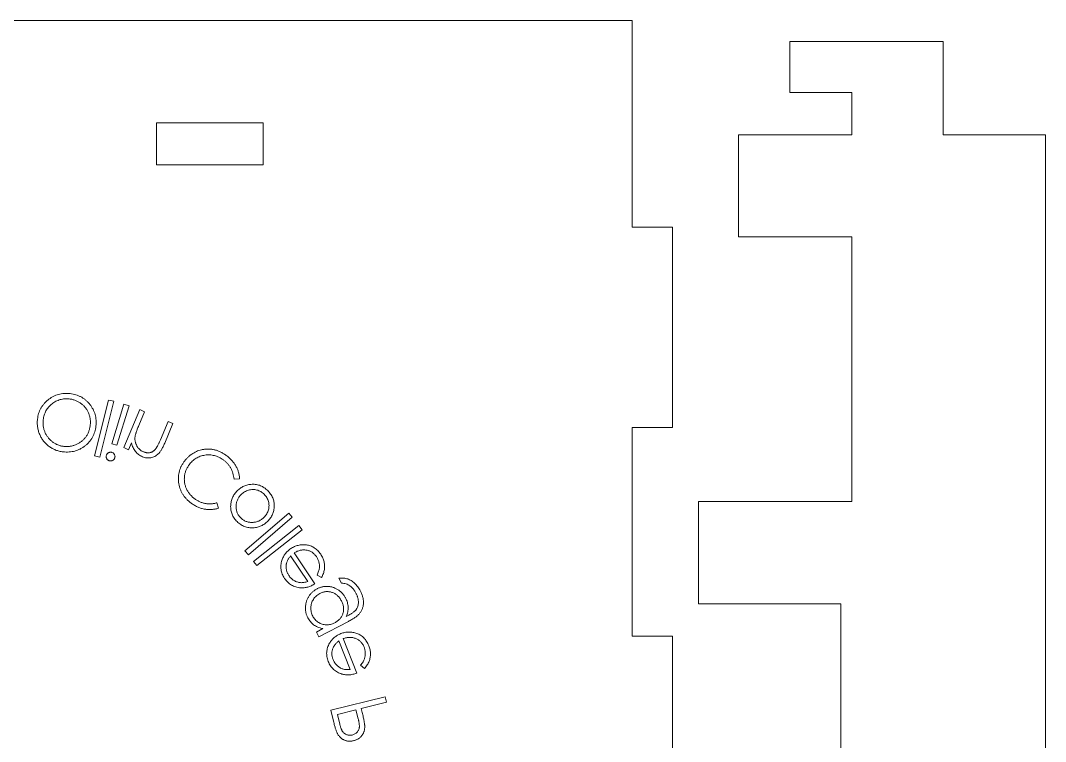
# Model space of a CAD drawing. Header units: inches. Extents: x 0 to 26.9, y 0 to 19.8.
# Drawn here: x 12.488 to 14.992, y 13.689 to 15.451 of the extents above; entities that cross this region are included whole.
import ezdxf

# ---------------------------------------------------------------- set-up
doc = ezdxf.new("R2010")
doc.units = ezdxf.units.IN
doc.header["$MEASUREMENT"] = 0

msp = doc.modelspace()

# ---------------------------------------------------------------- linework, layer by layer
at = {"color": 7, "linetype": 'Continuous', "lineweight": 15}
for p, q in [((10.9927, 15.4514), (13.9827, 15.4514)), ((13.9827, 14.9464), (13.9827, 15.4514)), ((14.3674, 15.2752), (14.3674, 15.4002)), ((14.7424, 15.4002), (14.3674, 15.4002)), ((14.7424, 15.1722), (14.7424, 15.4002)), ((14.3674, 15.2752), (14.5194, 15.2752)), ((14.5194, 15.2752), (14.5194, 15.1722)), ((13.0807, 15.2014), (12.8207, 15.2014)), ((12.8207, 15.2014), (12.8207, 15.0984)), ((13.0807, 15.0984), (13.0807, 15.2014)), ((14.2424, 15.1722), (14.2424, 14.9222)), ((14.5194, 15.1722), (14.2424, 15.1722)), ((14.9924, 15.1722), (14.7424, 15.1722)), ((14.9924, 12.2022), (14.9924, 15.1722)), ((12.8207, 15.0984), (13.0807, 15.0984)), ((14.0807, 14.9464), (13.9827, 14.9464)), ((14.0807, 14.4564), (14.0807, 14.9464)), ((14.2424, 14.9222), (14.5194, 14.9222)), ((14.5194, 14.9222), (14.5194, 14.2752)), ((13.9827, 14.4564), (14.0807, 14.4564)), ((13.9827, 13.9464), (13.9827, 14.4564)), ((12.711, 14.4168), (12.7235, 14.4129)), ((14.1444, 14.2752), (14.1444, 14.0252)), ((14.5194, 14.2752), (14.1444, 14.2752)), ((14.1444, 14.0252), (14.4924, 14.0252)), ((14.4924, 14.0252), (14.4924, 13.3492)), ((13.2888, 13.997), (13.2841, 13.9946)), ((14.0807, 13.9464), (13.9827, 13.9464)), ((14.0807, 13.4564), (14.0807, 13.9464))]:
    msp.add_line(p, q, dxfattribs=at)
at = {"color": 1, "linetype": 'Continuous', "lineweight": 15}
for p, q in [((12.7034, 14.5236), (12.6688, 14.387)), ((12.6815, 14.3838), (12.7161, 14.5204)), ((12.7161, 14.5204), (12.7034, 14.5236)), ((12.7408, 14.5135), (12.711, 14.4168)), ((12.7235, 14.4129), (12.7533, 14.5096)), ((12.7533, 14.5096), (12.7408, 14.5135)), ((12.7793, 14.5001), (12.7402, 14.4071)), ((12.7769, 14.461), (12.7913, 14.495)), ((12.7913, 14.495), (12.7793, 14.5001)), ((12.8485, 14.471), (12.8299, 14.4266)), ((12.8403, 14.4181), (12.8604, 14.466)), ((12.8604, 14.466), (12.8485, 14.471)), ((12.7402, 14.4071), (12.7522, 14.4021)), ((12.7522, 14.4021), (12.7592, 14.4187)), ((12.6688, 14.387), (12.6815, 14.3838)), ((13.0097, 14.3304), (13.0233, 14.3307)), ((12.9717, 14.2592), (12.9678, 14.2723)), ((13.1433, 14.2467), (13.0365, 14.155)), ((13.0451, 14.1451), (13.1518, 14.2368)), ((13.1518, 14.2368), (13.1433, 14.2467)), ((13.1683, 14.2169), (13.0577, 14.1289)), ((13.0658, 14.1187), (13.1764, 14.2066)), ((13.1764, 14.2066), (13.1683, 14.2169)), ((13.0365, 14.155), (13.0451, 14.1451)), ((13.0577, 14.1289), (13.0658, 14.1187)), ((13.1479, 14.1423), (13.19, 14.0801)), ((13.2074, 14.0746), (13.1566, 14.1497)), ((13.2125, 14.0953), (13.2234, 14.0895)), ((13.266, 14.0883), (13.2725, 14.0758)), ((13.2173, 13.9447), (13.2891, 13.9823)), ((13.2268, 13.9646), (13.2112, 13.9564)), ((13.2112, 13.9564), (13.2173, 13.9447)), ((13.2662, 13.9349), (13.2938, 13.8651)), ((13.3095, 13.8559), (13.2762, 13.9403)), ((13.3191, 13.8751), (13.3285, 13.867)), ((13.379, 13.7982), (13.246, 13.7651)), ((13.3205, 13.7695), (13.3823, 13.7849)), ((13.3823, 13.7849), (13.379, 13.7982)), ((13.246, 13.7651), (13.2526, 13.7386)), ((13.2623, 13.755), (13.3074, 13.7663)), ((13.2681, 13.7315), (13.2623, 13.755)), ((13.3074, 13.7663), (13.3133, 13.7438)), ((13.3228, 13.76), (13.3205, 13.7695))]:
    msp.add_line(p, q, dxfattribs=at)
for points, knots in [([(12.6092, 14.5393), (12.6067, 14.5395), (12.6019, 14.54), (12.5946, 14.5398), (12.5876, 14.5389), (12.5808, 14.5375), (12.5742, 14.5352), (12.5678, 14.5323), (12.5617, 14.5287), (12.5559, 14.5245), (12.5504, 14.5198), (12.5456, 14.5147), (12.5413, 14.5092), (12.5377, 14.5034), (12.5346, 14.4973), (12.5323, 14.4907), (12.5305, 14.4839), (12.5298, 14.4791), (12.5295, 14.4767)], [0, 0, 0, 0, 0.066102, 0.129866, 0.192529, 0.254009, 0.315165, 0.376601, 0.439404, 0.503686, 0.567914, 0.630199, 0.691145, 0.751705, 0.812033, 0.873157, 0.935789, 1, 1, 1, 1]), ([(12.5436, 14.4751), (12.5439, 14.4771), (12.5444, 14.481), (12.5459, 14.4866), (12.5478, 14.492), (12.5502, 14.497), (12.5532, 14.5017), (12.5566, 14.5062), (12.5606, 14.5104), (12.565, 14.5142), (12.5697, 14.5175), (12.5746, 14.5205), (12.5796, 14.5228), (12.5849, 14.5246), (12.5903, 14.5258), (12.5958, 14.5265), (12.6015, 14.5267), (12.6053, 14.5264), (12.6073, 14.5262)], [0, 0, 0, 0, 0.065791, 0.129323, 0.191472, 0.252873, 0.31399, 0.375576, 0.438372, 0.502733, 0.567106, 0.629438, 0.690946, 0.751402, 0.81215, 0.873286, 0.935707, 1, 1, 1, 1]), ([(12.6073, 14.5262), (12.6086, 14.526), (12.6112, 14.5257), (12.615, 14.5249), (12.6187, 14.5239), (12.6223, 14.5226), (12.6258, 14.5211), (12.6292, 14.5194), (12.6325, 14.5174), (12.6356, 14.5152), (12.6387, 14.5129), (12.6415, 14.5103), (12.6441, 14.5077), (12.6466, 14.5048), (12.6488, 14.5018), (12.6508, 14.4987), (12.6526, 14.4953), (12.6542, 14.4919), (12.6556, 14.4883), (12.6568, 14.4847), (12.6576, 14.481), (12.6583, 14.4772), (12.6587, 14.4734), (12.6588, 14.4695), (12.6587, 14.4655), (12.6585, 14.4628), (12.6584, 14.4615)], [0, 0, 0, 0, 0.042786, 0.085123, 0.126595, 0.168008, 0.209471, 0.250978, 0.292567, 0.334604, 0.376376, 0.417902, 0.458546, 0.499078, 0.539752, 0.580516, 0.621357, 0.662857, 0.704409, 0.745861, 0.787351, 0.828668, 0.870539, 0.913146, 0.956011, 1, 1, 1, 1]), ([(12.6724, 14.4599), (12.6726, 14.4624), (12.673, 14.4672), (12.6728, 14.4744), (12.672, 14.4813), (12.6704, 14.4881), (12.6682, 14.4946), (12.6653, 14.5009), (12.6617, 14.5071), (12.6575, 14.5129), (12.6527, 14.5183), (12.6476, 14.5232), (12.6421, 14.5275), (12.6362, 14.5311), (12.63, 14.5341), (12.6234, 14.5365), (12.6164, 14.5383), (12.6117, 14.539), (12.6092, 14.5393)], [0, 0, 0, 0, 0.065264, 0.128305, 0.190124, 0.251198, 0.311948, 0.373268, 0.435833, 0.500063, 0.564415, 0.626839, 0.688158, 0.74888, 0.809797, 0.871579, 0.934872, 1, 1, 1, 1]), ([(12.5295, 14.4767), (12.5293, 14.4751), (12.529, 14.4719), (12.529, 14.4671), (12.5292, 14.4623), (12.5297, 14.4576), (12.5305, 14.453), (12.5316, 14.4484), (12.5331, 14.4439), (12.5348, 14.4394), (12.5368, 14.4351), (12.5391, 14.4309), (12.5416, 14.427), (12.5443, 14.4232), (12.5473, 14.4197), (12.5505, 14.4163), (12.554, 14.4132), (12.5576, 14.4103), (12.5615, 14.4076), (12.5655, 14.4052), (12.5696, 14.4031), (12.5739, 14.4013), (12.5782, 14.3997), (12.5827, 14.3985), (12.5873, 14.3975), (12.5904, 14.3971), (12.592, 14.3969)], [0, 0, 0, 0, 0.043261, 0.085786, 0.127876, 0.169822, 0.211596, 0.253512, 0.295525, 0.338014, 0.380405, 0.422189, 0.463547, 0.504479, 0.545543, 0.586539, 0.627946, 0.669758, 0.711384, 0.752864, 0.793759, 0.834603, 0.875492, 0.916407, 0.958013, 1, 1, 1, 1]), ([(12.5941, 14.4101), (12.5928, 14.4103), (12.5904, 14.4106), (12.5867, 14.4114), (12.5831, 14.4124), (12.5796, 14.4137), (12.5762, 14.4152), (12.5729, 14.4169), (12.5696, 14.4189), (12.5665, 14.4211), (12.5634, 14.4235), (12.5606, 14.4261), (12.5579, 14.4288), (12.5555, 14.4317), (12.5533, 14.4347), (12.5513, 14.4379), (12.5494, 14.4412), (12.5478, 14.4447), (12.5464, 14.4482), (12.5453, 14.4519), (12.5444, 14.4556), (12.5437, 14.4594), (12.5433, 14.4632), (12.5431, 14.4671), (12.5432, 14.4711), (12.5435, 14.4738), (12.5436, 14.4751)], [0, 0, 0, 0, 0.041133, 0.081834, 0.122302, 0.162985, 0.203542, 0.244634, 0.286293, 0.328615, 0.371088, 0.41293, 0.454155, 0.495275, 0.536114, 0.577256, 0.618463, 0.660133, 0.702023, 0.743643, 0.785436, 0.827317, 0.869358, 0.912138, 0.955534, 1, 1, 1, 1]), ([(12.592, 14.3969), (12.5945, 14.3967), (12.5994, 14.3962), (12.6068, 14.3964), (12.6139, 14.3972), (12.6208, 14.3987), (12.6275, 14.4009), (12.6339, 14.4037), (12.6401, 14.4073), (12.6459, 14.4115), (12.6514, 14.4162), (12.6562, 14.4214), (12.6605, 14.4269), (12.6641, 14.4328), (12.6672, 14.439), (12.6696, 14.4456), (12.6714, 14.4526), (12.672, 14.4575), (12.6724, 14.4599)], [0, 0, 0, 0, 0.066621, 0.131023, 0.193647, 0.255153, 0.316302, 0.377689, 0.43986, 0.503302, 0.566872, 0.628519, 0.689382, 0.749701, 0.810299, 0.871788, 0.934982, 1, 1, 1, 1]), ([(12.6584, 14.4615), (12.6582, 14.4602), (12.6578, 14.4576), (12.657, 14.4537), (12.656, 14.45), (12.6548, 14.4463), (12.6533, 14.4429), (12.6516, 14.4395), (12.6497, 14.4362), (12.6476, 14.4331), (12.6452, 14.4302), (12.6427, 14.4274), (12.64, 14.4248), (12.6372, 14.4224), (12.6341, 14.4202), (12.6309, 14.4181), (12.6275, 14.4163), (12.624, 14.4146), (12.6204, 14.4132), (12.6167, 14.412), (12.613, 14.411), (12.6092, 14.4103), (12.6055, 14.4099), (12.6017, 14.4097), (12.5979, 14.4098), (12.5954, 14.41), (12.5941, 14.4101)], [0, 0, 0, 0, 0.043856, 0.086668, 0.128906, 0.170748, 0.212078, 0.253019, 0.294198, 0.335339, 0.376459, 0.417213, 0.457928, 0.49862, 0.539651, 0.581214, 0.623068, 0.666002, 0.708895, 0.751336, 0.792992, 0.834312, 0.875594, 0.916709, 0.958267, 1, 1, 1, 1]), ([(12.768, 14.4349), (12.7681, 14.4356), (12.7684, 14.4371), (12.7691, 14.4395), (12.7698, 14.4423), (12.7709, 14.4454), (12.7721, 14.4488), (12.7735, 14.4525), (12.7751, 14.4566), (12.7763, 14.4595), (12.7769, 14.461)], [0, 0, 0, 0, 0.076915, 0.167209, 0.27075, 0.389393, 0.520998, 0.666546, 0.825595, 1, 1, 1, 1]), ([(12.7883, 14.397), (12.7874, 14.3974), (12.7856, 14.3982), (12.7832, 14.3996), (12.7809, 14.4013), (12.7787, 14.4031), (12.7767, 14.4051), (12.7749, 14.4073), (12.7733, 14.4098), (12.7718, 14.4123), (12.7706, 14.4151), (12.7695, 14.4178), (12.7687, 14.4206), (12.7681, 14.4234), (12.7677, 14.4262), (12.7675, 14.4291), (12.7677, 14.432), (12.7679, 14.4339), (12.768, 14.4349)], [0, 0, 0, 0, 0.063142, 0.124609, 0.185901, 0.246481, 0.307423, 0.369194, 0.431768, 0.49654, 0.561727, 0.625426, 0.6877, 0.749699, 0.811594, 0.873811, 0.936357, 1, 1, 1, 1]), ([(12.8299, 14.4266), (12.8293, 14.4253), (12.8283, 14.4229), (12.8267, 14.4194), (12.8253, 14.4162), (12.824, 14.4135), (12.8227, 14.411), (12.8216, 14.4089), (12.8205, 14.4072), (12.8198, 14.4062), (12.8195, 14.4057)], [0, 0, 0, 0, 0.179231, 0.342196, 0.489356, 0.622539, 0.739607, 0.840999, 0.92763, 1, 1, 1, 1]), ([(12.7592, 14.4187), (12.7597, 14.4167), (12.7608, 14.4127), (12.7631, 14.4072), (12.7658, 14.4022), (12.7689, 14.3977), (12.7726, 14.3937), (12.7766, 14.3903), (12.7811, 14.3873), (12.7844, 14.3858), (12.786, 14.385)], [0, 0, 0, 0, 0.140639, 0.273097, 0.399953, 0.521779, 0.640843, 0.759117, 0.877744, 1, 1, 1, 1]), ([(12.786, 14.385), (12.7877, 14.3843), (12.7911, 14.3831), (12.7964, 14.3821), (12.8016, 14.3818), (12.8068, 14.3824), (12.8117, 14.3837), (12.8165, 14.3857), (12.8208, 14.3884), (12.8242, 14.3912), (12.8267, 14.3939), (12.8286, 14.3963), (12.8305, 14.399), (12.8325, 14.4021), (12.8344, 14.4056), (12.8364, 14.4094), (12.8384, 14.4136), (12.8396, 14.4166), (12.8403, 14.4181)], [0, 0, 0, 0, 0.07603, 0.149198, 0.220666, 0.292344, 0.363359, 0.433365, 0.50328, 0.57514, 0.61367, 0.655891, 0.702091, 0.753034, 0.80791, 0.867336, 0.931268, 1, 1, 1, 1]), ([(12.8195, 14.4057), (12.819, 14.4051), (12.818, 14.4037), (12.8164, 14.402), (12.8148, 14.4003), (12.813, 14.399), (12.8113, 14.3977), (12.8095, 14.3967), (12.8076, 14.3958), (12.8056, 14.3952), (12.8036, 14.3947), (12.8016, 14.3945), (12.7995, 14.3944), (12.7973, 14.3946), (12.7951, 14.3949), (12.7929, 14.3954), (12.7906, 14.3961), (12.7891, 14.3967), (12.7883, 14.397)], [0, 0, 0, 0, 0.070655, 0.138414, 0.202904, 0.265301, 0.325852, 0.384662, 0.442682, 0.499673, 0.557244, 0.614899, 0.673751, 0.734276, 0.79629, 0.861603, 0.929072, 1, 1, 1, 1]), ([(12.9303, 14.4019), (12.9282, 14.4013), (12.9239, 14.4002), (12.9178, 14.3978), (12.912, 14.3949), (12.9064, 14.3915), (12.9012, 14.3875), (12.8963, 14.383), (12.8916, 14.3779), (12.8888, 14.3743), (12.8874, 14.3724)], [0, 0, 0, 0, 0.124564, 0.247079, 0.369111, 0.490735, 0.614056, 0.738948, 0.867537, 1, 1, 1, 1]), ([(12.9906, 14.3881), (12.9894, 14.389), (12.987, 14.3906), (12.9833, 14.3929), (12.9796, 14.395), (12.9759, 14.3969), (12.9721, 14.3986), (12.9684, 14.4), (12.9647, 14.4012), (12.9609, 14.4022), (12.9571, 14.4029), (12.9533, 14.4034), (12.9495, 14.4037), (12.9457, 14.4038), (12.9418, 14.4037), (12.938, 14.4033), (12.9341, 14.4027), (12.9316, 14.4022), (12.9303, 14.4019)], [0, 0, 0, 0, 0.06969, 0.13747, 0.203809, 0.269148, 0.332727, 0.395038, 0.456529, 0.517368, 0.577513, 0.63757, 0.697158, 0.756846, 0.816692, 0.877342, 0.938248, 1, 1, 1, 1]), ([(12.6979, 14.3885), (12.6977, 14.3878), (12.6974, 14.3864), (12.6974, 14.3843), (12.6978, 14.3822), (12.6986, 14.3802), (12.6998, 14.3784), (12.7013, 14.3769), (12.703, 14.3757), (12.7043, 14.3752), (12.705, 14.375)], [0, 0, 0, 0, 0.1277978, 0.2504944, 0.3744643, 0.5035267, 0.6313244, 0.7534289, 0.874684, 1, 1, 1, 1]), ([(12.7113, 14.3956), (12.7106, 14.3957), (12.7092, 14.3961), (12.7072, 14.3961), (12.7051, 14.3957), (12.7031, 14.3948), (12.7013, 14.3936), (12.6998, 14.3922), (12.6986, 14.3905), (12.6981, 14.3891), (12.6979, 14.3885)], [0, 0, 0, 0, 0.1262243, 0.2471888, 0.3705699, 0.4993225, 0.627696, 0.7503504, 0.8737864, 1, 1, 1, 1]), ([(12.705, 14.375), (12.7057, 14.3748), (12.707, 14.3745), (12.7091, 14.3745), (12.7112, 14.3749), (12.7132, 14.3757), (12.715, 14.3769), (12.7165, 14.3784), (12.7177, 14.3801), (12.7182, 14.3815), (12.7184, 14.3821)], [0, 0, 0, 0, 0.127135, 0.249195, 0.371364, 0.499757, 0.628399, 0.751153, 0.873409, 1, 1, 1, 1]), ([(12.7184, 14.3821), (12.7186, 14.3828), (12.7189, 14.3842), (12.719, 14.3863), (12.7185, 14.3883), (12.7177, 14.3903), (12.7165, 14.3921), (12.715, 14.3936), (12.7133, 14.3948), (12.7119, 14.3953), (12.7113, 14.3956)], [0, 0, 0, 0, 0.126178, 0.247859, 0.370581, 0.497268, 0.626468, 0.750071, 0.872859, 1, 1, 1, 1]), ([(12.8999, 14.3649), (12.9011, 14.3665), (12.9036, 14.3697), (12.9077, 14.3741), (12.9121, 14.3779), (12.9168, 14.3811), (12.9218, 14.3839), (12.9271, 14.3861), (12.9327, 14.3878), (12.9385, 14.3889), (12.9443, 14.3895), (12.9502, 14.3895), (12.956, 14.3889), (12.9617, 14.3877), (12.9674, 14.386), (12.9729, 14.3836), (12.9784, 14.3806), (12.9819, 14.3782), (12.9837, 14.377)], [0, 0, 0, 0, 0.065282, 0.128041, 0.189247, 0.249423, 0.309319, 0.369583, 0.430558, 0.49318, 0.556229, 0.618025, 0.67912, 0.740549, 0.802801, 0.866237, 0.931853, 1, 1, 1, 1]), ([(12.9837, 14.377), (12.9855, 14.3756), (12.9893, 14.3727), (12.9941, 14.3678), (12.9984, 14.3626), (13.002, 14.3569), (13.0049, 14.3509), (13.0072, 14.3444), (13.0088, 14.3375), (13.0094, 14.3328), (13.0097, 14.3304)], [0, 0, 0, 0, 0.12872, 0.253063, 0.374921, 0.4956, 0.61711, 0.740653, 0.867693, 1, 1, 1, 1]), ([(13.0233, 14.3307), (13.0232, 14.3321), (13.023, 14.3348), (13.0225, 14.3389), (13.0217, 14.3429), (13.0207, 14.3469), (13.0195, 14.3508), (13.018, 14.3546), (13.0163, 14.3585), (13.0143, 14.3622), (13.0121, 14.3658), (13.0097, 14.3694), (13.0071, 14.3728), (13.0042, 14.3761), (13.0012, 14.3793), (12.9979, 14.3824), (12.9943, 14.3853), (12.9918, 14.3872), (12.9906, 14.3881)], [0, 0, 0, 0, 0.060723, 0.120658, 0.180469, 0.240302, 0.299971, 0.360109, 0.420885, 0.482592, 0.544513, 0.606925, 0.67017, 0.733808, 0.798185, 0.86421, 0.931562, 1, 1, 1, 1]), ([(12.8874, 14.3724), (12.886, 14.3703), (12.8833, 14.3663), (12.8799, 14.3599), (12.8772, 14.3534), (12.8753, 14.3468), (12.8741, 14.3399), (12.8736, 14.333), (12.8738, 14.3259), (12.8747, 14.3187), (12.8763, 14.3116), (12.8786, 14.3048), (12.8815, 14.2983), (12.8851, 14.2921), (12.8893, 14.2863), (12.8942, 14.2808), (12.8997, 14.2756), (12.9038, 14.2725), (12.9058, 14.2709)], [0, 0, 0, 0, 0.0644979, 0.1265443, 0.1874052, 0.2473752, 0.3071157, 0.3676093, 0.4288842, 0.4921555, 0.5555008, 0.61758, 0.6792321, 0.7406713, 0.8029847, 0.8665594, 0.9321924, 1, 1, 1, 1]), ([(12.9139, 14.2818), (12.9128, 14.2826), (12.9107, 14.2842), (12.9077, 14.2869), (12.9048, 14.2897), (12.9022, 14.2927), (12.8998, 14.2958), (12.8976, 14.2991), (12.8956, 14.3025), (12.8938, 14.306), (12.8922, 14.3097), (12.8909, 14.3134), (12.8898, 14.3171), (12.8891, 14.3208), (12.8886, 14.3246), (12.8883, 14.3284), (12.8883, 14.3322), (12.8885, 14.336), (12.889, 14.3398), (12.8898, 14.3436), (12.8909, 14.3473), (12.8921, 14.3509), (12.8937, 14.3545), (12.8955, 14.3581), (12.8976, 14.3615), (12.8991, 14.3637), (12.8999, 14.3649)], [0, 0, 0, 0, 0.043339, 0.086256, 0.12842, 0.170534, 0.21234, 0.254097, 0.296437, 0.338888, 0.381328, 0.423039, 0.463903, 0.504414, 0.544739, 0.585058, 0.625646, 0.666225, 0.707076, 0.74788, 0.788528, 0.82977, 0.871162, 0.913322, 0.956234, 1, 1, 1, 1]), ([(13.0173, 14.3015), (13.0161, 14.3002), (13.0137, 14.2977), (13.0107, 14.2937), (13.0081, 14.2895), (13.0059, 14.2851), (13.0041, 14.2805), (13.0028, 14.2757), (13.0019, 14.2708), (13.0017, 14.2674), (13.0016, 14.2657)], [0, 0, 0, 0, 0.129311, 0.255555, 0.379335, 0.501179, 0.623744, 0.74662, 0.871736, 1, 1, 1, 1]), ([(13.0921, 14.3021), (13.0907, 14.3034), (13.088, 14.306), (13.0835, 14.3093), (13.079, 14.312), (13.0743, 14.3142), (13.0694, 14.3159), (13.0643, 14.317), (13.0591, 14.3176), (13.0538, 14.3176), (13.0485, 14.3172), (13.0434, 14.3163), (13.0385, 14.3149), (13.0338, 14.3132), (13.0294, 14.3109), (13.0251, 14.3082), (13.021, 14.3051), (13.0185, 14.3027), (13.0173, 14.3015)], [0, 0, 0, 0, 0.068381, 0.133988, 0.197631, 0.259805, 0.321366, 0.383265, 0.445667, 0.509561, 0.573256, 0.635288, 0.696139, 0.75592, 0.815873, 0.876156, 0.937191, 1, 1, 1, 1]), ([(13.0269, 14.2923), (13.0282, 14.2936), (13.0308, 14.2961), (13.0353, 14.299), (13.04, 14.3015), (13.045, 14.3033), (13.0502, 14.3044), (13.0554, 14.3049), (13.0606, 14.3046), (13.0656, 14.3037), (13.0705, 14.302), (13.0751, 14.2998), (13.0795, 14.2969), (13.0821, 14.2945), (13.0834, 14.2933)], [0, 0, 0, 0, 0.086184, 0.170435, 0.254656, 0.33989, 0.424604, 0.506922, 0.588333, 0.66995, 0.751863, 0.83314, 0.915459, 1, 1, 1, 1]), ([(13.0924, 14.2274), (13.0936, 14.2287), (13.0959, 14.2312), (13.099, 14.2353), (13.1016, 14.2396), (13.1038, 14.2441), (13.1055, 14.2488), (13.1068, 14.2538), (13.1076, 14.2589), (13.108, 14.2642), (13.1079, 14.2695), (13.1073, 14.2747), (13.1061, 14.2797), (13.1043, 14.2846), (13.1021, 14.2892), (13.0993, 14.2937), (13.0959, 14.2981), (13.0934, 14.3008), (13.0921, 14.3021)], [0, 0, 0, 0, 0.062847, 0.124033, 0.18435, 0.244229, 0.304119, 0.364984, 0.427263, 0.491142, 0.555105, 0.617762, 0.679518, 0.741142, 0.803268, 0.866583, 0.931938, 1, 1, 1, 1]), ([(12.9678, 14.2723), (12.9666, 14.272), (12.9643, 14.2713), (12.9608, 14.2705), (12.9572, 14.27), (12.9537, 14.2697), (12.9503, 14.2695), (12.9468, 14.2697), (12.9433, 14.2699), (12.9399, 14.2705), (12.9365, 14.2712), (12.9331, 14.2721), (12.9298, 14.2732), (12.9265, 14.2745), (12.9233, 14.2761), (12.9201, 14.2778), (12.917, 14.2797), (12.915, 14.2811), (12.9139, 14.2818)], [0, 0, 0, 0, 0.064308, 0.12789, 0.190089, 0.252016, 0.313269, 0.374342, 0.435768, 0.49688, 0.558347, 0.619713, 0.68118, 0.743631, 0.806228, 0.869865, 0.934058, 1, 1, 1, 1]), ([(13.0262, 14.2353), (13.0253, 14.2363), (13.0235, 14.2382), (13.0211, 14.2413), (13.0192, 14.2446), (13.0175, 14.2481), (13.0163, 14.2517), (13.0154, 14.2555), (13.0149, 14.2594), (13.0148, 14.2635), (13.015, 14.2675), (13.0156, 14.2715), (13.0165, 14.2754), (13.0178, 14.2791), (13.0196, 14.2826), (13.0217, 14.286), (13.0241, 14.2893), (13.026, 14.2913), (13.0269, 14.2923)], [0, 0, 0, 0, 0.062971, 0.124072, 0.184614, 0.244305, 0.30439, 0.365508, 0.427782, 0.492728, 0.557807, 0.620997, 0.68326, 0.745181, 0.807157, 0.870027, 0.93401, 1, 1, 1, 1]), ([(13.0834, 14.2933), (13.0846, 14.292), (13.087, 14.2895), (13.0899, 14.2852), (13.0923, 14.2806), (13.094, 14.2757), (13.095, 14.2707), (13.0953, 14.2655), (13.095, 14.2603), (13.0939, 14.2551), (13.0922, 14.2501), (13.0898, 14.2453), (13.0868, 14.2409), (13.0844, 14.2382), (13.0832, 14.2369)], [0, 0, 0, 0, 0.084377, 0.166365, 0.247891, 0.329842, 0.41168, 0.492598, 0.575036, 0.659746, 0.745195, 0.829277, 0.91384, 1, 1, 1, 1]), ([(12.9058, 14.2709), (12.9071, 14.27), (12.9097, 14.2682), (12.9137, 14.2658), (12.9177, 14.2636), (12.9218, 14.2617), (12.9259, 14.26), (12.9301, 14.2587), (12.9343, 14.2575), (12.9385, 14.2567), (12.9427, 14.2561), (12.947, 14.2558), (12.9512, 14.2556), (12.9553, 14.2559), (12.9595, 14.2563), (12.9636, 14.257), (12.9677, 14.2579), (12.9704, 14.2587), (12.9717, 14.2592)], [0, 0, 0, 0, 0.068267, 0.135296, 0.200716, 0.265287, 0.329216, 0.392163, 0.454359, 0.516584, 0.578176, 0.639359, 0.699616, 0.759422, 0.819217, 0.879055, 0.939243, 1, 1, 1, 1]), ([(13.0016, 14.2657), (13.0015, 14.2638), (13.0015, 14.2601), (13.0021, 14.2546), (13.0032, 14.2494), (13.0049, 14.2443), (13.0071, 14.2395), (13.01, 14.2348), (13.0133, 14.2304), (13.016, 14.2277), (13.0173, 14.2263)], [0, 0, 0, 0, 0.128687, 0.253413, 0.375636, 0.496321, 0.618331, 0.741878, 0.868672, 1, 1, 1, 1]), ([(13.0173, 14.2263), (13.0187, 14.225), (13.0214, 14.2224), (13.0259, 14.2191), (13.0306, 14.2164), (13.0354, 14.2142), (13.0405, 14.2126), (13.0457, 14.2115), (13.0512, 14.211), (13.0549, 14.2111), (13.0568, 14.2111)], [0, 0, 0, 0, 0.13127, 0.257777, 0.381348, 0.503137, 0.624071, 0.746656, 0.871464, 1, 1, 1, 1]), ([(13.0832, 14.2369), (13.0821, 14.2359), (13.0802, 14.234), (13.0769, 14.2315), (13.0736, 14.2294), (13.07, 14.2277), (13.0663, 14.2263), (13.0625, 14.2252), (13.0585, 14.2246), (13.0544, 14.2243), (13.0504, 14.2244), (13.0464, 14.2249), (13.0426, 14.2257), (13.039, 14.2269), (13.0355, 14.2285), (13.0322, 14.2304), (13.0291, 14.2327), (13.0272, 14.2344), (13.0262, 14.2353)], [0, 0, 0, 0, 0.066413, 0.130284, 0.19291, 0.255165, 0.316853, 0.379388, 0.442877, 0.507954, 0.573012, 0.635516, 0.69647, 0.756488, 0.816212, 0.876293, 0.937635, 1, 1, 1, 1]), ([(13.0568, 14.2111), (13.0585, 14.2113), (13.0618, 14.2116), (13.0668, 14.2125), (13.0715, 14.2139), (13.0761, 14.2158), (13.0805, 14.218), (13.0847, 14.2207), (13.0887, 14.2238), (13.0911, 14.2262), (13.0924, 14.2274)], [0, 0, 0, 0, 0.12784, 0.252908, 0.375665, 0.498148, 0.620075, 0.744063, 0.870328, 1, 1, 1, 1]), ([(13.1484, 14.1603), (13.1471, 14.1594), (13.1446, 14.1576), (13.1411, 14.1545), (13.1379, 14.1513), (13.135, 14.1478), (13.1324, 14.144), (13.1302, 14.14), (13.1282, 14.1358), (13.1272, 14.1329), (13.1267, 14.1314)], [0, 0, 0, 0, 0.128441, 0.254042, 0.377262, 0.500654, 0.62347, 0.746643, 0.871887, 1, 1, 1, 1]), ([(13.2215, 14.1464), (13.2204, 14.1481), (13.2181, 14.1512), (13.2143, 14.1555), (13.2102, 14.1592), (13.206, 14.1624), (13.2014, 14.165), (13.1967, 14.1671), (13.1917, 14.1685), (13.1865, 14.1694), (13.1813, 14.1698), (13.1762, 14.1697), (13.1712, 14.1693), (13.1664, 14.1684), (13.1617, 14.167), (13.1571, 14.1652), (13.1526, 14.163), (13.1498, 14.1612), (13.1484, 14.1603)], [0, 0, 0, 0, 0.07208, 0.140613, 0.206224, 0.269941, 0.332237, 0.393955, 0.45594, 0.519371, 0.582315, 0.643604, 0.703687, 0.762581, 0.821434, 0.880101, 0.939298, 1, 1, 1, 1]), ([(13.1566, 14.1497), (13.1578, 14.1504), (13.1602, 14.1519), (13.1639, 14.1537), (13.1677, 14.1552), (13.1714, 14.1562), (13.1753, 14.1569), (13.1791, 14.1572), (13.1829, 14.1571), (13.1867, 14.1566), (13.1905, 14.1558), (13.194, 14.1546), (13.1974, 14.1531), (13.2006, 14.1513), (13.2035, 14.1492), (13.2063, 14.1466), (13.2088, 14.1438), (13.2103, 14.1418), (13.2111, 14.1407)], [0, 0, 0, 0, 0.0699729, 0.1371977, 0.2018636, 0.2657459, 0.3279008, 0.3898034, 0.4514591, 0.514478, 0.5771473, 0.6377262, 0.6968976, 0.7561299, 0.8153419, 0.8751625, 0.9364658, 1, 1, 1, 1]), ([(13.1267, 14.1314), (13.1261, 14.1295), (13.125, 14.1258), (13.1242, 14.1201), (13.124, 14.1145), (13.1245, 14.1089), (13.1257, 14.1034), (13.1275, 14.098), (13.13, 14.0927), (13.1322, 14.0893), (13.1332, 14.0876)], [0, 0, 0, 0, 0.128907, 0.253497, 0.374931, 0.495562, 0.616358, 0.7399, 0.866997, 1, 1, 1, 1]), ([(13.1373, 14.1209), (13.1374, 14.1217), (13.1377, 14.1235), (13.1385, 14.1261), (13.1394, 14.1288), (13.1406, 14.1315), (13.1421, 14.1342), (13.1438, 14.1369), (13.1457, 14.1396), (13.1472, 14.1414), (13.1479, 14.1423)], [0, 0, 0, 0, 0.109085, 0.221257, 0.337368, 0.458074, 0.584066, 0.717039, 0.854987, 1, 1, 1, 1]), ([(13.2111, 14.1407), (13.2118, 14.1396), (13.2131, 14.1375), (13.2148, 14.134), (13.2162, 14.1305), (13.2173, 14.1268), (13.2181, 14.1231), (13.2185, 14.1195), (13.2186, 14.116), (13.2183, 14.1124), (13.2176, 14.1087), (13.2164, 14.1047), (13.2147, 14.1001), (13.2133, 14.097), (13.2125, 14.0953)], [0, 0, 0, 0, 0.079944, 0.15922, 0.239198, 0.319735, 0.399244, 0.474877, 0.548267, 0.619597, 0.696065, 0.784165, 0.885722, 1, 1, 1, 1]), ([(13.2234, 14.0895), (13.2243, 14.0912), (13.2261, 14.0945), (13.2281, 14.0995), (13.2296, 14.1045), (13.2307, 14.1093), (13.2311, 14.114), (13.2312, 14.1187), (13.2308, 14.1234), (13.2299, 14.1281), (13.2286, 14.1327), (13.2268, 14.1373), (13.2244, 14.142), (13.2225, 14.1449), (13.2215, 14.1464)], [0, 0, 0, 0, 0.095505, 0.185624, 0.27053, 0.351379, 0.429861, 0.507764, 0.585095, 0.663018, 0.742258, 0.824441, 0.910335, 1, 1, 1, 1]), ([(13.1437, 14.0944), (13.143, 14.0954), (13.1417, 14.0975), (13.1401, 14.1006), (13.1388, 14.1039), (13.1379, 14.1072), (13.1372, 14.1105), (13.1369, 14.1139), (13.1369, 14.1174), (13.1371, 14.1197), (13.1373, 14.1209)], [0, 0, 0, 0, 0.130493, 0.258377, 0.382526, 0.504713, 0.627381, 0.749772, 0.873874, 1, 1, 1, 1]), ([(13.1332, 14.0876), (13.1345, 14.0859), (13.1369, 14.0826), (13.141, 14.0781), (13.1454, 14.0743), (13.1502, 14.0711), (13.1553, 14.0685), (13.1608, 14.0665), (13.1665, 14.0651), (13.1705, 14.0647), (13.1725, 14.0645)], [0, 0, 0, 0, 0.133296, 0.26041, 0.38386, 0.504939, 0.625068, 0.746487, 0.870927, 1, 1, 1, 1]), ([(13.19, 14.0801), (13.1884, 14.0796), (13.1853, 14.0785), (13.1807, 14.0775), (13.1763, 14.077), (13.1721, 14.077), (13.1681, 14.0776), (13.1641, 14.0787), (13.1602, 14.0802), (13.1564, 14.0823), (13.1527, 14.0847), (13.1493, 14.0876), (13.1463, 14.0908), (13.1445, 14.0932), (13.1437, 14.0944)], [0, 0, 0, 0, 0.097116, 0.187195, 0.27039, 0.348502, 0.423968, 0.501483, 0.581103, 0.664344, 0.74849, 0.831976, 0.915646, 1, 1, 1, 1]), ([(13.3185, 14.0566), (13.3174, 14.0584), (13.3154, 14.0621), (13.312, 14.0671), (13.3083, 14.0717), (13.3044, 14.0757), (13.3003, 14.0791), (13.2962, 14.0821), (13.292, 14.0844), (13.2876, 14.0862), (13.283, 14.0875), (13.2778, 14.0882), (13.2721, 14.0885), (13.2681, 14.0884), (13.266, 14.0883)], [0, 0, 0, 0, 0.097336, 0.189803, 0.278779, 0.364462, 0.446087, 0.52269, 0.595854, 0.665701, 0.737586, 0.816832, 0.904102, 1, 1, 1, 1]), ([(13.2725, 14.0758), (13.2744, 14.0756), (13.2781, 14.0754), (13.2834, 14.0741), (13.2883, 14.0722), (13.292, 14.07), (13.2948, 14.0679), (13.2969, 14.0661), (13.2988, 14.0642), (13.3008, 14.0621), (13.3026, 14.0597), (13.3043, 14.0572), (13.306, 14.0545), (13.307, 14.0526), (13.3076, 14.0516)], [0, 0, 0, 0, 0.12594, 0.245646, 0.361985, 0.476874, 0.535393, 0.595431, 0.656669, 0.720585, 0.786403, 0.854788, 0.925931, 1, 1, 1, 1]), ([(13.1725, 14.0645), (13.174, 14.0644), (13.1769, 14.0643), (13.1813, 14.0645), (13.1857, 14.0652), (13.1901, 14.0663), (13.1944, 14.0678), (13.1988, 14.0696), (13.2031, 14.0719), (13.2059, 14.0737), (13.2074, 14.0746)], [0, 0, 0, 0, 0.118687, 0.23769, 0.357265, 0.478361, 0.602373, 0.730246, 0.862201, 1, 1, 1, 1]), ([(13.2125, 14.0619), (13.2115, 14.0613), (13.2095, 14.0602), (13.2066, 14.0583), (13.2038, 14.0563), (13.2012, 14.054), (13.1988, 14.0516), (13.1965, 14.0491), (13.1944, 14.0464), (13.1924, 14.0435), (13.1906, 14.0405), (13.1891, 14.0374), (13.1878, 14.0342), (13.1866, 14.031), (13.1857, 14.0277), (13.185, 14.0243), (13.1846, 14.0208), (13.1843, 14.0173), (13.1843, 14.0138), (13.1845, 14.0103), (13.1849, 14.0069), (13.1855, 14.0036), (13.1863, 14.0003), (13.1874, 13.9971), (13.1887, 13.994), (13.1897, 13.9919), (13.1902, 13.9909)], [0, 0, 0, 0, 0.042307, 0.08414, 0.125786, 0.166888, 0.208056, 0.249472, 0.291318, 0.333434, 0.375656, 0.417537, 0.458834, 0.500432, 0.541982, 0.583457, 0.625911, 0.668617, 0.711447, 0.753368, 0.79481, 0.835937, 0.876907, 0.917752, 0.958542, 1, 1, 1, 1]), ([(13.2021, 13.9952), (13.2014, 13.9969), (13.1998, 14.0002), (13.1982, 14.0053), (13.1974, 14.0106), (13.1972, 14.016), (13.1977, 14.0214), (13.199, 14.0266), (13.2009, 14.0315), (13.2035, 14.0362), (13.2066, 14.0406), (13.2103, 14.0444), (13.2145, 14.0478), (13.2176, 14.0496), (13.2192, 14.0505)], [0, 0, 0, 0, 0.085268, 0.168345, 0.25117, 0.335165, 0.418707, 0.501157, 0.582833, 0.666497, 0.750176, 0.833116, 0.9155, 1, 1, 1, 1]), ([(13.2824, 14.0396), (13.2819, 14.0406), (13.2808, 14.0426), (13.2789, 14.0455), (13.2768, 14.0483), (13.2746, 14.0508), (13.2722, 14.0533), (13.2697, 14.0556), (13.2669, 14.0577), (13.264, 14.0597), (13.261, 14.0615), (13.258, 14.0631), (13.2549, 14.0645), (13.2517, 14.0656), (13.2485, 14.0666), (13.2452, 14.0673), (13.2419, 14.0677), (13.2386, 14.068), (13.2352, 14.068), (13.2319, 14.0678), (13.2286, 14.0673), (13.2253, 14.0667), (13.222, 14.0658), (13.2188, 14.0647), (13.2156, 14.0634), (13.2136, 14.0624), (13.2125, 14.0619)], [0, 0, 0, 0, 0.0424776, 0.0847815, 0.1264664, 0.1683577, 0.2099878, 0.2519118, 0.2945653, 0.337491, 0.3805019, 0.4224259, 0.464056, 0.5049663, 0.5460105, 0.586753, 0.6277177, 0.6689327, 0.7099978, 0.7509081, 0.7918338, 0.8327092, 0.8737353, 0.9150389, 0.9573211, 1, 1, 1, 1]), ([(13.2192, 14.0505), (13.2204, 14.0511), (13.2228, 14.0523), (13.2266, 14.0536), (13.2303, 14.0546), (13.234, 14.0551), (13.2378, 14.0553), (13.2415, 14.0551), (13.2452, 14.0545), (13.2489, 14.0534), (13.2525, 14.0521), (13.256, 14.0503), (13.2592, 14.0482), (13.2622, 14.0458), (13.265, 14.043), (13.2676, 14.0399), (13.27, 14.0365), (13.2714, 14.034), (13.2721, 14.0327)], [0, 0, 0, 0, 0.06524, 0.128537, 0.189847, 0.249783, 0.309266, 0.368672, 0.428677, 0.490357, 0.552214, 0.613682, 0.6746, 0.736062, 0.798814, 0.863251, 0.93013, 1, 1, 1, 1]), ([(13.3076, 14.0516), (13.308, 14.0506), (13.309, 14.0487), (13.3103, 14.0458), (13.3113, 14.043), (13.3122, 14.0402), (13.3128, 14.0374), (13.3133, 14.0346), (13.3136, 14.0319), (13.3136, 14.0285), (13.3134, 14.0244), (13.3124, 14.0197), (13.3108, 14.0155), (13.309, 14.0123), (13.3071, 14.01), (13.3054, 14.0082), (13.3034, 14.0064), (13.3011, 14.0045), (13.2985, 14.0027), (13.2955, 14.0008), (13.2923, 13.9989), (13.2899, 13.9977), (13.2888, 13.997)], [0, 0, 0, 0, 0.049267, 0.096456, 0.141908, 0.186105, 0.228574, 0.270121, 0.310912, 0.350304, 0.4258, 0.495881, 0.562409, 0.626729, 0.660305, 0.697108, 0.737452, 0.781955, 0.829992, 0.882472, 0.939311, 1, 1, 1, 1]), ([(13.3151, 14.0001), (13.3159, 14.0011), (13.3175, 14.0029), (13.3195, 14.0059), (13.3213, 14.0089), (13.3228, 14.0121), (13.324, 14.0154), (13.325, 14.0188), (13.3256, 14.0223), (13.326, 14.026), (13.326, 14.0297), (13.3258, 14.0335), (13.3253, 14.0372), (13.3245, 14.0411), (13.3234, 14.0449), (13.322, 14.0488), (13.3204, 14.0527), (13.3191, 14.0553), (13.3185, 14.0566)], [0, 0, 0, 0, 0.0609801, 0.1203453, 0.1789735, 0.2368537, 0.2948903, 0.3529467, 0.4122047, 0.4725264, 0.5340783, 0.5961967, 0.6592281, 0.7235044, 0.7893385, 0.8573919, 0.9274385, 1, 1, 1, 1]), ([(13.2721, 14.0327), (13.2727, 14.0314), (13.274, 14.0288), (13.2755, 14.0249), (13.2766, 14.021), (13.2773, 14.0171), (13.2776, 14.0132), (13.2774, 14.0094), (13.2769, 14.0057), (13.276, 14.002), (13.2747, 13.9984), (13.273, 13.995), (13.2711, 13.9918), (13.2687, 13.9888), (13.266, 13.986), (13.2629, 13.9835), (13.2595, 13.9811), (13.2571, 13.9797), (13.2558, 13.979)], [0, 0, 0, 0, 0.069481, 0.136386, 0.200333, 0.262437, 0.323035, 0.382789, 0.442976, 0.503272, 0.563787, 0.623054, 0.682558, 0.742549, 0.80368, 0.866531, 0.931788, 1, 1, 1, 1]), ([(13.2841, 13.9946), (13.2849, 13.9964), (13.2863, 14), (13.2878, 14.0057), (13.2885, 14.0114), (13.2886, 14.0172), (13.288, 14.023), (13.2868, 14.0287), (13.285, 14.0343), (13.2833, 14.0378), (13.2824, 14.0396)], [0, 0, 0, 0, 0.126307, 0.250222, 0.373705, 0.498754, 0.624, 0.748049, 0.873295, 1, 1, 1, 1]), ([(13.2891, 13.9823), (13.2906, 13.9831), (13.2935, 13.9847), (13.2977, 13.9871), (13.3015, 13.9894), (13.305, 13.9916), (13.308, 13.9938), (13.3107, 13.996), (13.3131, 13.998), (13.3144, 13.9995), (13.3151, 14.0001)], [0, 0, 0, 0, 0.163253, 0.314839, 0.456018, 0.586574, 0.704779, 0.813093, 0.911771, 1, 1, 1, 1]), ([(13.1902, 13.9909), (13.1911, 13.9893), (13.1929, 13.986), (13.1963, 13.9817), (13.2, 13.9777), (13.2042, 13.9741), (13.209, 13.971), (13.2143, 13.9684), (13.2203, 13.9662), (13.2246, 13.9651), (13.2268, 13.9646)], [0, 0, 0, 0, 0.12031, 0.237853, 0.35387, 0.470181, 0.590193, 0.717475, 0.853638, 1, 1, 1, 1]), ([(13.2558, 13.979), (13.2541, 13.9782), (13.2508, 13.9766), (13.2457, 13.975), (13.2405, 13.9741), (13.2353, 13.9739), (13.2302, 13.9744), (13.2252, 13.9755), (13.2205, 13.9774), (13.2159, 13.9799), (13.2117, 13.9831), (13.208, 13.9867), (13.2047, 13.9907), (13.203, 13.9937), (13.2021, 13.9952)], [0, 0, 0, 0, 0.089406, 0.175243, 0.258826, 0.341304, 0.422654, 0.503246, 0.584338, 0.667677, 0.751518, 0.833743, 0.916079, 1, 1, 1, 1]), ([(13.2706, 13.9524), (13.2691, 13.9518), (13.2663, 13.9506), (13.2622, 13.9484), (13.2583, 13.9459), (13.2548, 13.9431), (13.2514, 13.94), (13.2484, 13.9366), (13.2456, 13.9329), (13.2439, 13.9302), (13.2431, 13.9289)], [0, 0, 0, 0, 0.12858, 0.25388, 0.377836, 0.501071, 0.623859, 0.747093, 0.872524, 1, 1, 1, 1]), ([(13.3389, 13.923), (13.3381, 13.9248), (13.3366, 13.9284), (13.3338, 13.9334), (13.3307, 13.9379), (13.3272, 13.942), (13.3234, 13.9455), (13.3191, 13.9485), (13.3146, 13.951), (13.3097, 13.953), (13.3048, 13.9545), (13.2998, 13.9556), (13.2948, 13.9562), (13.2899, 13.9564), (13.285, 13.9561), (13.2801, 13.9553), (13.2753, 13.9541), (13.2722, 13.953), (13.2706, 13.9524)], [0, 0, 0, 0, 0.0719665, 0.1406751, 0.2066815, 0.2700833, 0.332315, 0.3942488, 0.4563513, 0.5194399, 0.582311, 0.6435939, 0.7033963, 0.7625065, 0.8211616, 0.8798646, 0.939407, 1, 1, 1, 1]), ([(13.2431, 13.9289), (13.2422, 13.9272), (13.2403, 13.9238), (13.2382, 13.9184), (13.2368, 13.9129), (13.2361, 13.9074), (13.236, 13.9018), (13.2366, 13.8961), (13.2379, 13.8904), (13.2393, 13.8866), (13.24, 13.8847)], [0, 0, 0, 0, 0.129331, 0.253403, 0.374844, 0.495547, 0.616589, 0.739682, 0.866969, 1, 1, 1, 1]), ([(13.2512, 13.9163), (13.2515, 13.9171), (13.2522, 13.9188), (13.2534, 13.9212), (13.255, 13.9236), (13.2567, 13.9259), (13.2587, 13.9282), (13.261, 13.9305), (13.2635, 13.9328), (13.2653, 13.9342), (13.2662, 13.9349)], [0, 0, 0, 0, 0.108493, 0.220787, 0.33698, 0.458207, 0.584124, 0.716248, 0.855119, 1, 1, 1, 1]), ([(13.2762, 13.9403), (13.2776, 13.9407), (13.2802, 13.9417), (13.2843, 13.9426), (13.2883, 13.9432), (13.2922, 13.9434), (13.296, 13.9433), (13.2998, 13.9427), (13.3036, 13.9418), (13.3072, 13.9405), (13.3107, 13.9389), (13.3139, 13.937), (13.3168, 13.9348), (13.3195, 13.9323), (13.3219, 13.9295), (13.3241, 13.9265), (13.326, 13.9232), (13.327, 13.9208), (13.3275, 13.9196)], [0, 0, 0, 0, 0.0701345, 0.1371326, 0.2024832, 0.2660804, 0.3281581, 0.3899929, 0.452106, 0.5150039, 0.5772993, 0.6379615, 0.6971712, 0.7564621, 0.8151631, 0.8752755, 0.9365449, 1, 1, 1, 1]), ([(13.2516, 13.8891), (13.2512, 13.8903), (13.2504, 13.8925), (13.2495, 13.896), (13.249, 13.8994), (13.2488, 13.9028), (13.2488, 13.9062), (13.2493, 13.9096), (13.25, 13.913), (13.2508, 13.9152), (13.2512, 13.9163)], [0, 0, 0, 0, 0.130945, 0.257843, 0.382112, 0.505353, 0.626617, 0.749094, 0.873102, 1, 1, 1, 1]), ([(13.3275, 13.9196), (13.3279, 13.9184), (13.3288, 13.9161), (13.3297, 13.9123), (13.3303, 13.9086), (13.3305, 13.9048), (13.3305, 13.901), (13.3301, 13.8974), (13.3294, 13.8939), (13.3284, 13.8905), (13.3269, 13.887), (13.3249, 13.8833), (13.3222, 13.8793), (13.3202, 13.8765), (13.3191, 13.8751)], [0, 0, 0, 0, 0.08014, 0.159494, 0.239248, 0.319685, 0.398907, 0.47506, 0.548626, 0.620028, 0.696533, 0.784722, 0.885969, 1, 1, 1, 1]), ([(13.3285, 13.867), (13.3297, 13.8685), (13.3321, 13.8713), (13.3352, 13.8758), (13.3378, 13.8802), (13.3398, 13.8848), (13.3413, 13.8893), (13.3424, 13.8939), (13.343, 13.8985), (13.3432, 13.9032), (13.3429, 13.908), (13.3421, 13.9129), (13.3408, 13.918), (13.3395, 13.9213), (13.3389, 13.923)], [0, 0, 0, 0, 0.095144, 0.185149, 0.270466, 0.351523, 0.430211, 0.507815, 0.584921, 0.662961, 0.742354, 0.82453, 0.90998, 1, 1, 1, 1]), ([(13.24, 13.8847), (13.2408, 13.8828), (13.2424, 13.879), (13.2455, 13.8738), (13.249, 13.8691), (13.253, 13.8649), (13.2574, 13.8612), (13.2623, 13.8581), (13.2676, 13.8555), (13.2714, 13.8543), (13.2733, 13.8536)], [0, 0, 0, 0, 0.133114, 0.260587, 0.383923, 0.504781, 0.625424, 0.746636, 0.871002, 1, 1, 1, 1]), ([(13.2938, 13.8651), (13.2921, 13.8649), (13.2888, 13.8645), (13.2841, 13.8645), (13.2797, 13.865), (13.2756, 13.8659), (13.2718, 13.8674), (13.2682, 13.8693), (13.2647, 13.8717), (13.2614, 13.8745), (13.2583, 13.8777), (13.2557, 13.8813), (13.2534, 13.885), (13.2522, 13.8877), (13.2516, 13.8891)], [0, 0, 0, 0, 0.097388, 0.187405, 0.270934, 0.348617, 0.424475, 0.501462, 0.581357, 0.664609, 0.748897, 0.832091, 0.915568, 1, 1, 1, 1]), ([(13.2733, 13.8536), (13.2747, 13.8532), (13.2776, 13.8525), (13.2819, 13.8518), (13.2863, 13.8515), (13.2908, 13.8516), (13.2954, 13.8521), (13.3, 13.8529), (13.3048, 13.8542), (13.3079, 13.8553), (13.3095, 13.8559)], [0, 0, 0, 0, 0.119091, 0.237433, 0.357546, 0.478855, 0.602717, 0.730527, 0.862694, 1, 1, 1, 1]), ([(13.3291, 13.7257), (13.329, 13.7266), (13.329, 13.7285), (13.3286, 13.7316), (13.3281, 13.7352), (13.3275, 13.7392), (13.3266, 13.7437), (13.3255, 13.7487), (13.3243, 13.7542), (13.3233, 13.758), (13.3228, 13.76)], [0, 0, 0, 0, 0.074915, 0.164237, 0.268162, 0.385307, 0.51778, 0.663603, 0.824332, 1, 1, 1, 1]), ([(13.2526, 13.7386), (13.2531, 13.7368), (13.254, 13.7333), (13.2553, 13.7283), (13.2566, 13.7238), (13.2578, 13.7198), (13.259, 13.7163), (13.2601, 13.7132), (13.2611, 13.7106), (13.2619, 13.7091), (13.2623, 13.7084)], [0, 0, 0, 0, 0.177379, 0.339209, 0.486364, 0.618725, 0.73566, 0.8381, 0.926161, 1, 1, 1, 1]), ([(13.2987, 13.7046), (13.2976, 13.7044), (13.2954, 13.7039), (13.2921, 13.7038), (13.2888, 13.7042), (13.2855, 13.7051), (13.2825, 13.7064), (13.2797, 13.7081), (13.2773, 13.7102), (13.2755, 13.7123), (13.2743, 13.7143), (13.2733, 13.716), (13.2724, 13.7179), (13.2715, 13.7202), (13.2706, 13.7226), (13.2698, 13.7254), (13.2689, 13.7283), (13.2684, 13.7304), (13.2681, 13.7315)], [0, 0, 0, 0, 0.072817, 0.14369, 0.21496, 0.287209, 0.358856, 0.427754, 0.496735, 0.566119, 0.603673, 0.645228, 0.692167, 0.743419, 0.80024, 0.861602, 0.928169, 1, 1, 1, 1]), ([(13.3133, 13.7438), (13.3136, 13.7427), (13.3141, 13.7406), (13.3147, 13.7375), (13.3153, 13.7346), (13.3156, 13.7319), (13.3159, 13.7295), (13.316, 13.7272), (13.316, 13.7251), (13.3158, 13.7227), (13.3152, 13.7199), (13.3141, 13.7167), (13.3124, 13.7138), (13.3103, 13.7113), (13.3079, 13.7089), (13.3051, 13.7071), (13.302, 13.7055), (13.2998, 13.7049), (13.2987, 13.7046)], [0, 0, 0, 0, 0.071531, 0.137621, 0.199271, 0.255793, 0.307983, 0.355078, 0.39828, 0.436779, 0.508309, 0.577902, 0.646874, 0.717041, 0.787341, 0.857276, 0.927271, 1, 1, 1, 1]), ([(13.3022, 13.6909), (13.3032, 13.6911), (13.3053, 13.6917), (13.3084, 13.6928), (13.3112, 13.6941), (13.3138, 13.6956), (13.3162, 13.6972), (13.3185, 13.6991), (13.3205, 13.7011), (13.3223, 13.7033), (13.3239, 13.7057), (13.3253, 13.7082), (13.3265, 13.7108), (13.3275, 13.7135), (13.3282, 13.7164), (13.3287, 13.7194), (13.329, 13.7225), (13.329, 13.7246), (13.3291, 13.7257)], [0, 0, 0, 0, 0.069877, 0.136633, 0.201194, 0.263978, 0.324879, 0.384942, 0.444656, 0.504215, 0.563706, 0.623576, 0.682998, 0.743259, 0.804828, 0.868035, 0.933021, 1, 1, 1, 1]), ([(13.2623, 13.7084), (13.2628, 13.7075), (13.2637, 13.7058), (13.2653, 13.7034), (13.2672, 13.7011), (13.2691, 13.6991), (13.2712, 13.6972), (13.2735, 13.6955), (13.2759, 13.6939), (13.2784, 13.6926), (13.2811, 13.6914), (13.2838, 13.6906), (13.2867, 13.6899), (13.2896, 13.6896), (13.2927, 13.6895), (13.2958, 13.6897), (13.2989, 13.6901), (13.3011, 13.6906), (13.3022, 13.6909)], [0, 0, 0, 0, 0.0631627, 0.1249045, 0.185172, 0.245278, 0.3046296, 0.3647355, 0.4246623, 0.4859241, 0.5473361, 0.6084751, 0.6698871, 0.7325942, 0.7961475, 0.8615168, 0.9296999, 1, 1, 1, 1])]:
    msp.add_open_spline(points, degree=3, knots=knots, dxfattribs=at)

doc.saveas('drawing.dxf')
